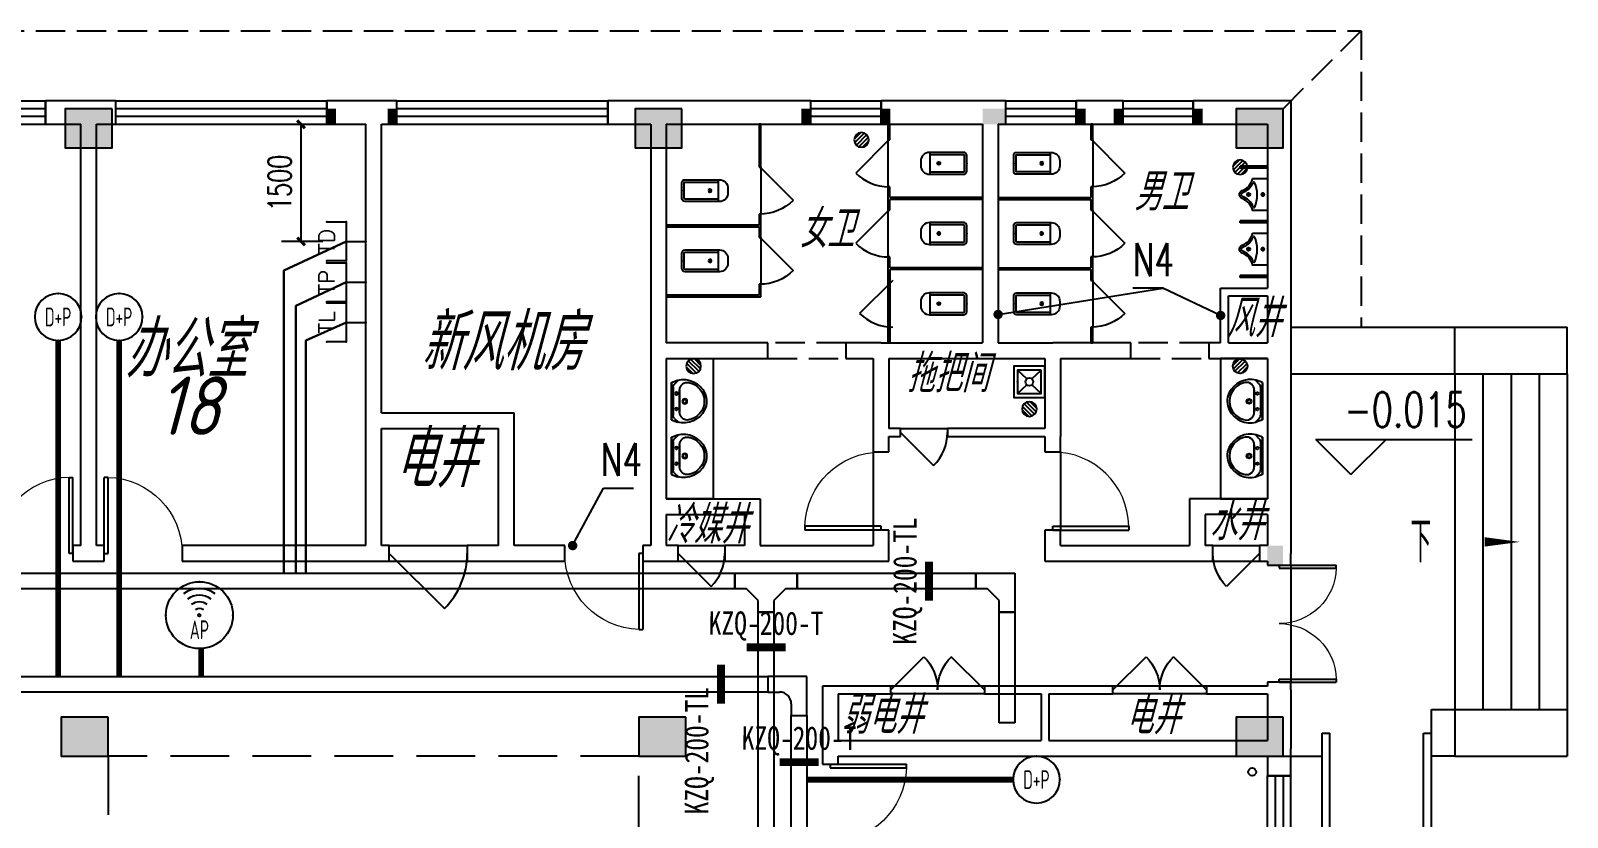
# Model space of a CAD drawing. Extents: x 1398449 to 2142961, y 256969 to 1032940.
# Drawn here: x 1642050 to 1661731, y 852172 to 862254 of the extents above; entities that cross this region are included whole.
import ezdxf
from ezdxf.enums import TextEntityAlignment as Align

# ---------------------------------------------------------------- set-up
doc = ezdxf.new("R2010")
doc.units = 0
doc.header["$LTSCALE"] = 1500
doc.header["$PDSIZE"] = 50
doc.linetypes.add('__DASH', pattern=[0.35, 0.25, -0.1])
doc.linetypes.add('DASH', pattern=[0.35, 0.25, -0.1])
for name, color, linetype in [('1-建筑底图', 8, 'Continuous'), ('CABLETRAY_PDS', 6, 'Continuous'), ('EQUIP-通讯', 3, 'Continuous'), ('TEL_DIM', 3, 'Continuous'), ('WIRE-综合布线', 5, 'Continuous'), ('光纤点位', 3, 'Continuous'), ('内网桥架', 1, 'Continuous'), ('抗震支吊架', 2, 'Continuous'), ('水', 5, 'Continuous'), ('红机电话', 3, 'Continuous'), ('结构柱子', 253, 'Continuous'), ('蓝机电话', 3, 'Continuous')]:
    doc.layers.add(name, color=color, linetype=linetype)
doc.layers.add('内网线路', color=1, linetype='Continuous', lineweight=30)
doc.styles.add('_TCH_DIM', font='SIMPLEX', dxfattribs={"bigfont": 'GBCBIG'})
doc.styles.add('_TCH_DIM_T3', font='SIMPLEX', dxfattribs={"width": 0.705882, "bigfont": 'GBCBIG'})
doc.styles.add('_TEL_ATTDEF', font='GBENOR', dxfattribs={"width": 0.8, "height": 3, "bigfont": 'GBCBIG'})
doc.styles.add('_TEL_DIM', font='SIMPLEX', dxfattribs={"width": 0.8, "height": 3.5, "bigfont": 'HZTXT'})
doc.styles.add('A_DIM', font='simplex.shx', dxfattribs={"width": 0.7, "bigfont": 'gbcbig.shx'})
doc.styles.add('kzcad', font='', dxfattribs={"width": 0.8})
doc.styles.get("Standard").update_dxf_attribs({"font": 'gbeitc.shx', "bigfont": 'gbcbig.shx'})
doc.styles.get('kzcad').set_extended_font_data('SimSun')
doc.linetypes.add('JIEDI', pattern='A,1.25,-0.25,0.25,-0.25,0.625,["/",Standard,S=0.6,R=0,X=0,Y=-0.3],0.625,-0.25,0.25,-0.25', length=4)
doc.dimstyles.new('_TCH_ARCH&&100', dxfattribs={"dimtxt": 297.5, "dimasz": 100, "dimexe": 250, "dimexo": 300, "dimgap": 126.25, "dimtad": 1, "dimdec": 0, "dimzin": 0, "dimdsep": 46, "dimtxsty": '_TCH_DIM_T3', "dimblk": 'ARCHTICK', "dimcen": 0.09, "dimclrt": 7, "dimazin": 2, "dimtfac": 1, "dimtdec": 0, "dimtix": 1, "dimtmove": 2, "dimatfit": 3, "dimfxl": 1, "dimtolj": 1, "dimtzin": 0, "dimarcsym": 0})

# ---------------------------------------------------------------- blocks, each defined once
blk = doc.blocks.new('A$C7C7335C3')
at = {"layer": '结构柱子'}
h = blk.add_hatch(color=6, dxfattribs=at)
h.dxf.hatch_style = 1
h.paths.add_polyline_path([(123400, 36500), (123400, 36000), (124000, 36000), (124000, 36500)])
h = blk.add_hatch(color=6, dxfattribs=at)
h.dxf.hatch_style = 1
h.paths.add_polyline_path([(130700, 36500), (130700, 36000), (131300, 36000), (131300, 36500)])
h = blk.add_hatch(color=6, dxfattribs=at)
h.dxf.hatch_style = 1
h.paths.add_polyline_path([(139000, 36000), (139000, 36500), (138400, 36500), (138400, 36000)])
h = blk.add_hatch(color=6, dxfattribs=at)
h.dxf.hatch_style = 1
h.paths.add_polyline_path([(123350, 28700), (123350, 28200), (123950, 28200), (123950, 28700)])
h = blk.add_hatch(color=6, dxfattribs=at)
h.dxf.hatch_style = 1
h.paths.add_polyline_path([(130750, 28700), (130750, 28200), (131350, 28200), (131350, 28700)])
h = blk.add_hatch(color=6, dxfattribs=at)
h.dxf.hatch_style = 1
h.paths.add_polyline_path([(139000, 28200), (139000, 28700), (138400, 28700), (138400, 28200)])
at = {"layer": '结构柱子', "color": 6}
for points in [[(124000, 36500), (123400, 36500), (123400, 36000), (124000, 36000)], [(131300, 36500), (130700, 36500), (130700, 36000), (131300, 36000)], [(139000, 36500), (138400, 36500), (138400, 36000), (139000, 36000)], [(123950, 28700), (123350, 28700), (123350, 28200), (123950, 28200)], [(131350, 28700), (130750, 28700), (130750, 28200), (131350, 28200)], [(139000, 28700), (138400, 28700), (138400, 28200), (139000, 28200)]]:
    blk.add_lwpolyline(points, close=True, dxfattribs=at)
blk = doc.blocks.new('shui2')
at = {"layer": '水'}
blk.add_circle((588645, 452508), 50, dxfattribs=at)
blk = doc.blocks.new('_E6')
for p, q in [((240, 0), (-240, 0)), ((-237, 0), (239, 0)), ((240, 0), (270, -79)), ((-213, -36), (-271, -91)), ((-240, 0), (-270, -79)), ((-179, -23), (181, -23)), ((141, -105), (-141, -105)), ((-141, -105), (141, -105)), ((217, -37), (274, -95))]:
    blk.add_line(p, q)
for centre, radius in [((-99, -65), 16.3), ((2, -172), 31.6), ((2, -172), 23), ((101, -65), 16.3)]:
    blk.add_circle(centre, radius)
for centre, radius, start, end in [((28, -152), 307, 166.1751, 244.7296), ((-141, -205), 100, 90, 190.5602), ((-179, -73), 50, 90, 133.181), ((-28, -152), 307, 297.0639, 13.8249), ((141, -205), 100, 349.4398, 90), ((181, -73), 50, 44.5607, 90), ((0, -179), 243, 190.5602, 349.4398), ((0, -201), 250, 245.8071, 296.4628), ((28, -152), 307, 266.589, 266.5936)]:
    blk.add_arc(centre, radius, start, end)
at = {"width": 0.8, "flags": 9}
for tag in ['XSIZE', 'YSIZE']:
    blk.add_attdef(tag, (0, 0), '', height=0.5, dxfattribs=at)
blk = doc.blocks.new('$lvtry$00000191')
for p, q in [((-150, -150), (-39, -269)), ((39, -269), (150, -150)), ((-150, -450), (-39, -331)), ((39, -331), (150, -450))]:
    blk.add_line(p, q)
for points in [[(200, -500), (200, -100), (-200, -100), (-200, -500)], [(150, -450), (150, -150), (-150, -150), (-150, -450)]]:
    blk.add_lwpolyline(points, close=True)
blk.add_circle((0, -300), 50)
blk.add_point((0, -150))
blk = doc.blocks.new('$DorLib2D$00000114')
at = {"color": 0}
blk.add_line((0.5, 0), (-0.207, 0.707), dxfattribs=at)
blk.add_arc((0.5, 0), 1, 135, 180, dxfattribs=at)
blk = doc.blocks.new('$DorLib2D$00000002')
for p, q in [((-0.5, 0), (-0.5, 0.4875)), ((-0.475, 0.4875), (-0.5, 0.4875)), ((-0.475, 0), (-0.475, 0.4875)), ((0.475, 0), (0.475, 0.4875)), ((0.475, 0.4875), (0.5, 0.4875)), ((0.5, 0), (0.5, 0.4875)), ((-0.5, 0), (-0.475, 0)), ((0.5, 0), (0.475, 0))]:
    blk.add_line(p, q)
at = {"lineweight": 13}
for centre, start, end in [((-0.4875, 0), 0, 88.53072), ((0.4875, 0), 91.46928, 180)]:
    blk.add_arc(centre, 0.4875, start, end, dxfattribs=at)
blk = doc.blocks.new('$TCHSYS$WIN2D')
for p, q in [((-0.5, 0.5), (0.5, 0.5)), ((-0.5, 0.5), (-0.5, -0.5)), ((0.5, 0.5), (0.5, -0.5)), ((0.5, 0.1667), (-0.5, 0.1667)), ((0.5, -0.1667), (-0.5, -0.1667)), ((-0.5, -0.5), (0.5, -0.5))]:
    blk.add_line(p, q)
blk = doc.blocks.new('$TwtSys$00000141')
for p, q in [((-94, 8), (-10, 92)), ((-94, 8), (-10, 92)), ((-87, -35), (35, 87)), ((-87, -35), (35, 87)), ((-66, -66), (66, 66)), ((-66, -66), (66, 66)), ((-32, -87), (88, 33)), ((-32, -87), (88, 33)), ((11, -92), (92, -11)), ((11, -92), (92, -11))]:
    blk.add_line(p, q)
blk.add_circle((0, 0), 94)
blk.add_circle((0, 0), 94)
blk = doc.blocks.new('$lvtry$00000200')
at = {"color": 0}
for p, q in [((-110, -40, 0), (-110, -470, 0)), ((100, -30, 0), (-100, -30, 0)), ((110, -470, 0), (110, -40, 0))]:
    blk.add_line(p, q, dxfattribs=at)
at = {"color": 0, "elevation": 0}
blk.add_lwpolyline([(100, 0), (-100, 0, 0.414214), (-140, -40), (-140, -480, 0.414214), (-30, -590), (30, -590, 0.414214), (140, -480), (140, -40, 0.414214)], format="xyb", close=True, dxfattribs=at)
blk.add_lwpolyline([(140, -470), (-140, -470)], dxfattribs=at)
at = {"color": 0}
blk.add_circle((0, -359, 0), 20, dxfattribs=at)
for centre, start, end in [((-100, -40, 0), 90, 180), ((100, -40, 0), 0, 90)]:
    blk.add_arc(centre, 10, start, end, dxfattribs=at)
for p in [(0, 0), (0, -359, 0)]:
    blk.add_point(p, dxfattribs=at)
blk = doc.blocks.new('$lvtry$00000222')
at = {"color": 0, "elevation": 0}
blk.add_lwpolyline([(-205, -191), (-205, 0), (205, 0), (205, -191, 0.268068), (51, -323, -0.317765), (0, -360, -0.317765), (-51, -323, 0.268068)], format="xyb", close=True, dxfattribs=at)
at = {"color": 0}
for centre in [(0, -60, 0), (0, -242, 0)]:
    blk.add_circle(centre, 20, dxfattribs=at)
for centre, radius, start, end in [((-152, -175, 0), 10, 114.1084, 248.1394), ((5, -526, 0), 395, 66.6675, 114.1084), ((-243, -401, 0), 233, 19.2639, 68.1394), ((243, -401, 0), 233, 110.4941, 160.7361), ((158, -173, 0), 10, 290.4941, 66.6675), ((0, -316, 0), 24, 199.2639, 269.4998), ((0, -316, 0), 24, 270.5002, 340.7361)]:
    blk.add_arc(centre, radius, start, end, dxfattribs=at)
for p in [(0, -60, 0), (0, -242, 0)]:
    blk.add_point(p, dxfattribs=at)
blk = doc.blocks.new('$DorLib2D$00000001')
for p, q in [((0.45, 0.975), (0.5, 0.975)), ((0.45, 0), (0.45, 0.975)), ((0.5, 0), (0.5, 0.975)), ((0.5, 0), (0.45, 0))]:
    blk.add_line(p, q)
at = {"lineweight": 13}
blk.add_arc((0.475, 0), 0.975, 91.4693, 180, dxfattribs=at)
blk = doc.blocks.new('$DorLib2D$00000116')
at = {"color": 0}
for p, q in [((-0.5, 0), (-0.146, 0.354)), ((0.5, 0), (0.146, 0.354))]:
    blk.add_line(p, q, dxfattribs=at)
for centre, start, end in [((-0.5, 0), 0, 45), ((0.5, 0), 135, 180)]:
    blk.add_arc(centre, 0.5, start, end, dxfattribs=at)
blk = doc.blocks.new('1-一层建筑底图')
at = {"layer": '1-建筑底图'}
for p, q in [((123700, 36700), (123150, 36700)), ((123150, 36700), (123150, 36400)), ((124050, 36700), (123700, 36700)), ((124050, 36400), (124050, 36700)), ((127350, 36700), (126750, 36700)), ((126750, 36700), (126750, 36400)), ((127650, 36700), (127350, 36700)), ((127650, 36400), (127650, 36700)), ((131000, 36700), (130350, 36700)), ((130350, 36700), (130350, 36400)), ((132950, 36700), (131000, 36700)), ((132950, 36400), (132950, 36700)), ((135250, 36700), (133850, 36700)), ((133850, 36700), (133850, 36400)), ((135450, 36700), (135250, 36700)), ((135450, 36400), (135450, 36700)), ((136950, 36700), (136350, 36700)), ((136350, 36700), (136350, 36400)), ((136950, 36400), (136950, 36700)), ((139100, 36700), (137850, 36700)), ((137850, 36700), (137850, 36400)), ((139100, 36700), (139100, 34300)), ((123150, 36400), (123600, 36400)), ((123600, 31000), (123600, 36400)), ((123800, 31000), (123800, 36400)), ((123800, 36400), (124050, 36400)), ((126750, 36400), (127250, 36400)), ((127250, 32600), (127250, 36400)), ((127450, 32700), (127450, 36400)), ((127450, 36400), (127650, 36400)), ((130350, 36400), (130900, 36400)), ((130900, 36400), (130900, 33500)), ((131100, 36400), (132950, 36400)), ((131100, 36400), (131100, 33600)), ((132287.5, 36400), (132287.5, 35850)), ((132312.5, 36400), (132287.5, 36400)), ((132312.5, 35850), (132312.5, 36400)), ((133850, 36400), (135150, 36400)), ((133937.5, 36400), (133937.5, 36200)), ((133962.5, 36400), (133937.5, 36400)), ((133962.5, 36200), (133962.5, 36400)), ((135150, 36400), (135150, 33600)), ((135350, 36400), (135350, 33600)), ((135350, 36400), (135450, 36400)), ((136350, 36400), (136950, 36400)), ((136537.5, 36400), (136537.5, 36200)), ((136562.5, 36400), (136537.5, 36400)), ((136562.5, 36200), (136562.5, 36400)), ((137850, 36400), (138800, 36400)), ((138800, 36400), (138800, 34300)), ((133937.5, 36200), (133937.5, 35600)), ((133937.5, 36200), (133962.5, 36200)), ((136537.5, 36200), (136562.5, 36200)), ((136562.5, 36200), (136562.5, 35600)), ((132287.5, 35850), (132312.5, 35850)), ((132312.5, 35850), (132312.5, 35250)), ((138800, 35862.5), (138450, 35862.5)), ((138450, 35837.5), (138450, 35862.5)), ((138800, 35837.5), (138450, 35837.5)), ((138800, 35837.5), (138800, 35862.5)), ((133962.5, 35600), (133937.5, 35600)), ((133937.5, 35600), (133937.5, 35450)), ((133937.5, 35450), (133937.5, 35300)), ((133962.5, 35462.5), (133962.5, 35600)), ((135150, 35462.5), (133962.5, 35462.5)), ((133962.5, 35300), (133962.5, 35437.5)), ((135150, 35437.5), (133962.5, 35437.5)), ((135150, 35437.5), (135150, 35462.5)), ((135350, 35462.5), (136537.5, 35462.5)), ((135350, 35462.5), (135350, 35437.5)), ((135350, 35437.5), (136537.5, 35437.5)), ((136562.5, 35600), (136537.5, 35600)), ((136537.5, 35600), (136537.5, 35462.5)), ((136537.5, 35437.5), (136537.5, 35300)), ((136562.5, 35450), (136562.5, 35600)), ((136562.5, 35300), (136562.5, 35450)), ((132312.5, 35250), (132287.5, 35250)), ((132287.5, 35250), (132287.5, 35112.5)), ((132312.5, 35100), (132312.5, 35250)), ((133937.5, 35300), (133937.5, 34700)), ((133937.5, 35300), (133962.5, 35300)), ((136537.5, 35300), (136562.5, 35300)), ((136562.5, 35300), (136562.5, 34700)), ((131100, 35112.5), (132287.5, 35112.5)), ((131100, 35112.5), (131100, 35087.5)), ((131100, 35087.5), (132287.5, 35087.5)), ((132287.5, 35087.5), (132287.5, 34950)), ((132312.5, 34950), (132312.5, 35100)), ((138800, 35162.5), (138450, 35162.5)), ((138450, 35137.5), (138450, 35162.5)), ((138800, 35137.5), (138450, 35137.5)), ((138800, 35137.5), (138800, 35162.5)), ((132287.5, 34950), (132312.5, 34950)), ((132312.5, 34950), (132312.5, 34350)), ((133962.5, 34700), (133937.5, 34700)), ((133937.5, 34700), (133937.5, 34550)), ((133962.5, 34562.5), (133962.5, 34700)), ((136562.5, 34700), (136537.5, 34700)), ((136537.5, 34700), (136537.5, 34562.5)), ((136562.5, 34550), (136562.5, 34700)), ((133937.5, 34550), (133937.5, 33600)), ((135150, 34562.5), (133962.5, 34562.5)), ((133962.5, 34537.5), (133962.5, 33600)), ((135150, 34537.5), (133962.5, 34537.5)), ((135150, 34537.5), (135150, 34562.5)), ((135350, 34562.5), (136537.5, 34562.5)), ((135350, 34562.5), (135350, 34537.5)), ((135350, 34537.5), (136537.5, 34537.5)), ((136537.5, 34537.5), (136537.5, 34400)), ((136562.5, 34400), (136562.5, 34550)), ((138800, 34462.5), (138450, 34462.5)), ((138450, 34437.5), (138450, 34462.5)), ((138800, 34437.5), (138800, 34462.5)), ((132312.5, 34350), (132287.5, 34350)), ((132287.5, 34350), (132287.5, 34212.5)), ((132312.5, 34187.5), (132312.5, 34350)), ((135350, 33963.3), (137459.3, 34298)), ((136537.5, 34400), (136562.5, 34400)), ((136562.5, 34400), (136562.5, 33800)), ((137459.3, 34298), (137074.9, 34298)), ((138200, 33950), (137459.3, 34298)), ((138200, 33600), (138200, 34300)), ((138200, 34300), (138800, 34300)), ((138800, 34437.5), (138450, 34437.5)), ((139100, 34300), (139100, 33500)), ((131100, 34212.5), (132287.5, 34212.5)), ((131100, 34212.5), (131100, 34187.5)), ((131100, 34187.5), (132312.5, 34187.5)), ((138300, 33600), (138300, 34200)), ((138300, 34200), (138800, 34200)), ((138800, 34200), (138800, 33600)), ((136562.5, 33800), (136537.5, 33800)), ((136537.5, 33800), (136537.5, 33600)), ((136562.5, 33600), (136562.5, 33800)), ((139100, 33800), (142640, 33800)), ((141200, 33200), (141200, 33800)), ((142640, 33200), (142640, 33800)), ((130900, 33500), (130900, 31500)), ((132400, 33600), (131100, 33600)), ((132400, 33400), (132400, 33600)), ((133850, 33600), (133400, 33600)), ((133400, 33600), (133400, 33400)), ((133850, 33600), (135150, 33600)), ((133962.5, 33600), (133937.5, 33600)), ((135350, 33600), (136050, 33600)), ((137050, 33600), (136050, 33600)), ((136537.5, 33600), (136562.5, 33600)), ((137050, 33400), (137050, 33600)), ((138200, 33600), (138050, 33600)), ((138050, 33600), (138050, 33400)), ((138300, 33600), (138800, 33600)), ((139100, 33500), (139100, 31500)), ((131100, 33400), (131100, 31600)), ((131100, 33400), (132400, 33400)), ((133400, 33400), (133750, 33400)), ((133750, 33400), (133750, 32400)), ((133950, 33400), (133950, 32500)), ((133950, 33400), (135250, 33400)), ((135250, 33400), (135950, 33400)), ((135950, 33400), (135950, 32500)), ((136150, 33400), (136150, 32400)), ((136150, 33400), (137050, 33400)), ((138050, 33400), (138200, 33400)), ((138200, 33400), (138800, 33400)), ((138800, 33400), (138800, 31600)), ((139100, 33200), (142640, 33200)), ((127450, 32700), (129150, 32700)), ((129150, 31000), (129150, 32700)), ((127250, 31000), (127250, 32600)), ((127450, 32500), (128950, 32500)), ((127450, 31000), (127450, 32500)), ((128950, 31000), (128950, 32500)), ((134100, 32500), (133950, 32500)), ((134100, 32500), (134700, 32500)), ((134100, 32400), (134100, 32500)), ((135950, 32500), (134700, 32500)), ((134700, 32500), (134700, 32400)), ((133750, 32400), (133750, 32200)), ((133950, 32200), (133950, 32400)), ((133950, 32400), (134100, 32400)), ((134700, 32400), (135950, 32400)), ((135950, 32400), (135950, 32200)), ((136150, 32200), (136150, 32400)), ((139869.9, 31911.3), (139419.9, 32361.3)), ((139419.9, 32361.3), (141420.3, 32361.3)), ((139869.9, 31911.3), (140319.9, 32361.3)), ((133750, 32200), (133950, 32200)), ((133750, 32200), (133750, 31200)), ((135950, 32200), (136150, 32200)), ((136150, 32200), (136150, 31200)), ((129900, 31000), (130296.2, 31736.8)), ((130296.2, 31736.8), (130680.7, 31736.8)), ((130900, 31500), (130900, 31000)), ((131100, 31600), (132300, 31600)), ((132300, 31600), (132300, 31000)), ((138800, 31600), (137800, 31600)), ((137800, 31600), (137800, 31000)), ((139100, 31500), (139100, 30900)), ((131100, 31400), (131100, 31000)), ((131100, 31400), (132100, 31400)), ((132100, 31400), (132100, 31000)), ((138800, 31400), (138000, 31400)), ((138000, 31400), (138000, 31000)), ((138800, 31400), (138800, 31000)), ((133950, 31200), (133750, 31200)), ((133750, 31200), (133750, 31000)), ((133950, 30800), (133950, 31200)), ((136150, 31200), (135950, 31200)), ((135950, 31200), (135950, 30800)), ((136150, 31000), (136150, 31200)), ((123600, 31000), (123500, 31000)), ((123500, 31000), (123500, 30800)), ((123900, 31000), (123800, 31000)), ((123900, 30800), (123900, 31000)), ((127250, 31000), (124900, 31000)), ((124900, 31000), (124900, 30800)), ((127550, 31000), (127450, 31000)), ((127550, 31000), (128550, 31000)), ((127550, 30800), (127550, 31000)), ((128950, 31000), (128550, 31000)), ((128550, 31000), (128550, 30800)), ((129800, 31000), (129150, 31000)), ((129800, 30800), (129800, 31000)), ((130900, 31000), (130800, 31000)), ((130800, 31000), (130800, 30800)), ((131250, 31000), (131100, 31000)), ((131250, 30800), (131250, 31000)), ((131250, 31000), (131850, 31000)), ((132100, 31000), (131850, 31000)), ((131850, 31000), (131850, 30800)), ((132300, 31000), (133750, 31000)), ((136150, 31000), (137800, 31000)), ((138100, 31000), (138000, 31000)), ((138100, 30800), (138100, 31000)), ((138100, 31000), (138700, 31000)), ((138800, 31000), (138700, 31000)), ((138700, 31000), (138700, 30800)), ((139100, 30750), (139100, 30900)), ((123500, 30800), (123700, 30800)), ((123700, 30800), (123900, 30800)), ((124900, 30800), (127350, 30800)), ((127350, 30800), (127550, 30800)), ((127550, 30800), (128550, 30800)), ((128550, 30800), (129050, 30800)), ((129050, 30800), (129800, 30800)), ((130800, 30800), (131000, 30800)), ((131000, 30800), (131250, 30800)), ((131250, 30800), (131850, 30800)), ((131850, 30800), (132200, 30800)), ((132200, 30800), (133950, 30800)), ((135950, 30800), (137900, 30800)), ((137900, 30800), (138100, 30800)), ((138100, 30800), (138700, 30800)), ((138700, 30800), (138800, 30800)), ((138800, 30800), (138800, 30750)), ((138800, 30750), (139100, 30750)), ((139100, 30750), (139100, 29250)), ((133975, 29200), (133100, 29200)), ((133100, 29200), (133100, 28400)), ((133975, 29100), (133975, 29200)), ((135175, 29200), (133975, 29200)), ((135950, 29200), (135175, 29200)), ((135175, 29200), (135175, 29100)), ((136820.2, 29200), (135950, 29200)), ((136820.2, 29100), (136820.2, 29200)), ((138020.2, 29200), (136820.2, 29200)), ((138800, 29200), (138020.2, 29200)), ((138020.2, 29200), (138020.2, 29100)), ((139100, 29250), (138800, 29250)), ((138800, 29250), (138800, 29200)), ((139100, 29150), (139100, 29250)), ((139100, 29150), (139100, 28400)), ((133300, 29100), (133975, 29100)), ((133300, 29100), (133300, 28500)), ((135175, 29100), (133975, 29100)), ((135175, 29100), (135900, 29100)), ((135900, 29100), (135900, 28500)), ((136000, 29100), (136820.2, 29100)), ((136000, 29100), (136000, 28500)), ((138020.2, 29100), (136820.2, 29100)), ((138020.2, 29100), (138800, 29100)), ((138800, 29100), (138800, 28500)), ((140900, 28899.8), (141200, 28899.8)), ((140900, 28299.8), (140900, 28899.8)), ((141200, 28899.8), (141200, 28299.8)), ((141200, 28899.8), (142640, 28899.8)), ((142640, 28899.8), (142640, 28299.8)), ((139500, 28594.8), (139600, 28594.8)), ((139500, 21149.8), (139500, 28594.8)), ((139600, 21249.8), (139600, 28594.8)), ((140800, 28594.8), (140900, 28594.8)), ((140800, 22749.8), (140800, 28594.8)), ((140900, 22749.8), (140900, 28594.8)), ((133100, 28400), (133100, 28200)), ((133300, 28500), (135900, 28500)), ((136000, 28500), (138800, 28500)), ((139100, 28050), (139100, 28400)), ((133100, 28200), (133300, 28200)), ((133300, 28300), (135950, 28300)), ((133300, 28200), (133300, 28300)), ((135950, 28300), (138800, 28300)), ((138800, 28300), (138800, 28050)), ((139500, 28294.8), (139000, 28294.8)), ((141200, 28299.8), (140900, 28299.8)), ((141200, 28299.8), (142640, 28299.8)), ((138800, 28050), (139100, 28050))]:
    blk.add_line(p, q, dxfattribs=at)
at = {"layer": '1-建筑底图', "linetype": 'DASH'}
for p, q in [((133400, 33600), (132400, 33600)), ((138050, 33600), (137050, 33600)), ((132400, 33400), (133400, 33400)), ((137050, 33400), (138050, 33400))]:
    blk.add_line(p, q, dxfattribs=at)
at = {"layer": '1-建筑底图', "linetype": '__DASH'}
for points in [[(79450, 37600), (140000, 37600), (140000, 33800)], [(140000, 37600), (139000, 36600)]]:
    blk.add_lwpolyline(points, dxfattribs=at)
at = {"layer": '1-建筑底图', "const_width": 60}
for points in [[(135320.4, 33958.6, 1), (135379.7, 33968, 1)], [(138227.2, 33937.2, 1), (138172.9, 33962.8, 1)], [(129885.8, 30973.6, 1), (129914.2, 31026.4, 1)]]:
    blk.add_lwpolyline(points, format="xyb", close=True, dxfattribs=at)
at = {"layer": '1-建筑底图'}
for points in [[(131100, 33400), (131700, 33400), (131700, 31600), (131100, 31600)], [(138800, 33400), (138200, 33400), (138200, 31600), (138800, 31600)], [(141200, 33200), (141200, 28899.8)], [(141560, 33200), (141560, 28899.8)], [(141920, 33200), (141920, 28899.8)], [(142280, 33200), (142280, 28899.8)], [(142640, 33200), (142640, 28899.8)]]:
    blk.add_lwpolyline(points, dxfattribs=at)
blk.add_lwpolyline([(141088.5, 31047.4, 0, 0, 0), (142032.7, 31047.4, 0, 120, 0), (141582.7, 31047.4, 0, 0, 0)], format="xyseb", dxfattribs=at)
at = {"layer": '1-建筑底图', "linetype": 'DASH', "ltscale": 2}
blk.add_lwpolyline([(128700, 8400), (130750, 8400), (130750, 28300), (123950, 28300), (123950, 8400), (128700, 8400)], dxfattribs=at)
at = {"layer": '1-建筑底图'}
for points in [[(126750.1, 36600), (126750.1, 36400), (126870.1, 36600), (126870.1, 36400)], [(127530.1, 36600), (127530.1, 36400), (127650.1, 36600), (127650.1, 36400)], [(132830.1, 36600), (132830.1, 36400), (132950.1, 36600), (132950.1, 36400)], [(133850.1, 36600), (133850.1, 36400), (133970.1, 36600), (133970.1, 36400)], [(135150.1, 36600), (135150.1, 36400), (135450.1, 36600), (135450.1, 36400)], [(136350.1, 36600), (136350.1, 36400), (136470.1, 36600), (136470.1, 36400)], [(136830.1, 36600), (136830.1, 36400), (136950.1, 36600), (136950.1, 36400)], [(137850.1, 36600), (137850.1, 36400), (137970.1, 36600), (137970.1, 36400)], [(138800.1, 30750), (139000.1, 30750), (138800.1, 31000), (139000.1, 31000)]]:
    blk.add_solid(points, dxfattribs=at)
for name, p in [('A$C7C7335C3', (0, 100)), ('$TwtSys$00000141', (138450, 33300)), ('shui2', (-450041.7, -424408.2))]:
    blk.add_blockref(name, p, dxfattribs=at)
for name, p, xscale, yscale, zscale, rotation in [('$TCHSYS$WIN2D', (121800, 36550), -2700, 300, -2700, 180.0000000120877), ('$TCHSYS$WIN2D', (125400, 36550), -2700, 300, -2700, 179.9999999865849), ('$TCHSYS$WIN2D', (129000, 36550), -2700, 300, -2700, 179.9999999865849), ('$TCHSYS$WIN2D', (133400, 36550), -900, 300, -900, 179.999999979977), ('$TCHSYS$WIN2D', (135900, 36550), -900, 300, -900, 179.9999999799786), ('$TCHSYS$WIN2D', (137400, 36550), -900, 300, -900, 179.9999999799786), ('$DorLib2D$00000114', (133950, 35900), -600, -600, 25, 270.0000036838297), ('$DorLib2D$00000114', (136550, 35900), -600, 600, 25, 269.9999963161773), ('$DorLib2D$00000114', (132300, 35550), -600, 600, 25, 269.9999963161719), ('$DorLib2D$00000114', (133950, 35000), -600, -600, 25, 270.0000036838258), ('$DorLib2D$00000114', (136550, 35000), -600, 600, 25, 269.9999963161742), ('$DorLib2D$00000114', (132300, 34650), -600, 600, 25, 269.9999963161742), ('$DorLib2D$00000114', (134000, 34100), -600, -600, 25, 270.0000040715945), ('$DorLib2D$00000114', (136550, 34100), -600, 600, 25, 269.9999959283984), ('$DorLib2D$00000001', (133850, 31700), 1000, -1000, 1000, 270.0000000014941), ('$DorLib2D$00000001', (136050, 31700), 1000, 1000, 1000, 269.9999999982925), ('$DorLib2D$00000001', (123000, 30900), 1000, 1000, 1000, 1.041111002422682e-07), ('$DorLib2D$00000001', (124400, 30900), -1000, 1000, -1000, 1.041121588940541e-07), ('$DorLib2D$00000114', (128050, 30900), -1000, -1000, 199.9999962980801, 1.041086417075121e-07), ('$DorLib2D$00000001', (130300, 30900), 1000, -1000, 199.9999962980801, 1.041118135753707e-07), ('$DorLib2D$00000114', (131550, 30900), -600, -600, 199.9999983671296, 1.344329447761083e-07), ('$DorLib2D$00000002', (138950, 30000), -1500, 1500, -1500, 270.0000000001867), ('$DorLib2D$00000116', (134575, 29150), 1200, -1200, 100, 179.9999999998157), ('$DorLib2D$00000116', (137420.2, 29150), 1200, -1200, 100, 179.9999999998123), ('$DorLib2D$00000001', (133200, 27700), -1000, 1000, -1000, 269.9999999874889), ('$TCHSYS$WIN2D', (138950, 27450), -1200, 300, -1200, 269.9999999998153)]:
    blk.add_blockref(name, p, dxfattribs=dict(at, xscale=xscale, yscale=yscale, zscale=zscale, rotation=rotation))
for name, p, yscale, rotation in [('$TwtSys$00000141', (133600, 36200), -1, 270), ('$lvtry$00000200', (135550, 35900, -400), -0.9999999999999895, 269.9999963162712), ('$TwtSys$00000141', (138450, 35850), -1, 270), ('$lvtry$00000200', (131300, 35550, -400), -0.9999999999999892, 269.9999963162712), ('$lvtry$00000200', (135550, 35000, -400), -0.9999999999999897, 269.9999963162712), ('$lvtry$00000200', (131300, 34650, -400), -0.9999999999999895, 269.9999963162712), ('$lvtry$00000200', (135550, 34100, -400), -0.9999999999999896, 269.9999963162712), ('$TwtSys$00000141', (131450, 33300), -1, 180), ('$TwtSys$00000141', (135750, 32750), -1, 180)]:
    blk.add_blockref(name, p, dxfattribs=dict(at, yscale=yscale, rotation=rotation))
for name, p, rotation in [('$lvtry$00000200', (134950, 35900, -400), 270.0000036837288), ('$lvtry$00000222', (138800, 35500, 0), 269.999999999212), ('$lvtry$00000200', (134950, 35000, -400), 270.0000036837288), ('$lvtry$00000222', (138800, 34800, 0), 269.999999999212), ('$lvtry$00000200', (134950, 34100, -400), 270.0000036837288), ('_E6', (138735.6, 32850.9), 270), ('_E6', (138735.6, 32150.9), 270)]:
    blk.add_blockref(name, p, dxfattribs=dict(at, rotation=rotation))
at = {"layer": '1-建筑底图', "xscale": -1, "yscale": -1, "rotation": 270}
blk.add_blockref('$lvtry$00000191', (135450, 33100), dxfattribs=at)
at = {"layer": '1-建筑底图', "xscale": -1, "rotation": 90}
for p in [(131164.5, 32850.9), (131164.5, 32150.9)]:
    blk.add_blockref('_E6', p, dxfattribs=at)
at = {"layer": '1-建筑底图', "yscale": -600}
for p, xscale, zscale in [((134400, 32450), -600, 100), ((138400, 30900), 600, 199.9999999979918)]:
    blk.add_blockref('$DorLib2D$00000114', p, dxfattribs=dict(at, xscale=xscale, zscale=zscale))
at = {"layer": '1-建筑底图'}
for s, height, p in [('男卫', 482.27, (137090.4, 35294.8)), ('女卫', 482.27, (132805.3, 34817.8)), ('风井', 482.27, (138278, 33673.8)), ('办公室', 723.4, (124166, 33156)), ('新风机房', 723.4, (127952.5, 33246)), ('拖把间', 482.27, (134182.3, 32965.3)), ('18', 750, (124580.9, 32418.1)), ('电井', 723.4, (127613.8, 31750)), ('冷媒井', 482.27, (131100, 31028.8)), ('水井', 482.27, (138055.1, 31069.8)), ('弱电井', 482.27, (133336.8, 28589.8)), ('电井', 482.27, (136979.7, 28584.8))]:
    blk.add_text(s, height=height, dxfattribs=at).set_placement(p)
for s, height, style, width, p in [('N4', 420, 'A_DIM', 0.7, (137074.9, 34455.5)), ('-0.015', 446.25, '_TCH_DIM', 0.705882, (139785.3, 32518.8)), ('N4', 420, 'A_DIM', 0.7, (130262.3, 31894.3)), ('下', 525, 'A_DIM', 0.7, (140633, 30784.9))]:
    blk.add_text(s, height=height, dxfattribs=dict(at, style=style, width=width)).set_placement(p)
blk = doc.blocks.new('$equip_U$00000080(win7-PC-hzk)')
blk.add_circle((0, 0.5), 0.5)
for p in [(0, 0.999), (-0.5, 0.5), (0.5, 0.5)]:
    blk.add_point(p)
at = {"color": 7, "style": '_TEL_DIM', "width": 0.7}
blk.add_attdef('$TEXT$', text='', height=0.4, dxfattribs=at).set_placement((0, 0.5), align=Align.MIDDLE_CENTER)
at = {"color": 7, "style": '_TEL_DIM', "flags": 1}
for tag in ['A', 'REMARK']:
    blk.add_attdef(tag, text='', height=0.00002, dxfattribs=at).set_placement((0, 0), align=Align.MIDDLE_CENTER)
blk = doc.blocks.new('$equip_U$00000091(win7-PC-hzk)')
for radius in [0.714, 0.0272]:
    blk.add_circle((0, 0), radius)
for radius in [0.571, 0.428, 0.285, 0.143]:
    blk.add_arc((0, 0), radius, 53.7049, 126.2951)
for p in [(0, 0.714), (-0.714, 0), (0.714, 0), (0, -0.714)]:
    blk.add_point(p)
at = {"color": 7, "style": '_TEL_DIM', "flags": 1}
for tag in ['A', 'REMARK']:
    blk.add_attdef(tag, text='', height=0.00002, dxfattribs=at).set_placement((0, 0), align=Align.MIDDLE_CENTER)
at = {"color": 7, "style": '_TEL_DIM', "width": 0.7}
blk.add_attdef('$TEXT$', text='', height=0.4, dxfattribs=at).set_placement((0, -0.31), align=Align.MIDDLE_CENTER)
blk = doc.blocks.new('$equip$00001867')
for p, q in [((-0.5, 0.499), (-0.5, 0.999)), ((0.5, 0.999), (0.5, 0.499)), ((0.5, 0.499), (-0.5, 0.499)), ((0, 0.5), (0, 0))]:
    blk.add_line(p, q)
for p in [(-0.5, 0.999), (0.5, 0.999), (-0.5, 0.499), (0.5, 0.499), (0, 0)]:
    blk.add_point(p)
at = {"color": 7, "style": '_TEL_DIM'}
blk.add_attdef('$TEXT$', text='', height=0.4, dxfattribs=at).set_placement((0, 0.999), align=Align.MIDDLE_CENTER)
at = {"color": 7, "style": '_TEL_DIM', "flags": 1}
blk.add_attdef('A', text='', height=0.00002, dxfattribs=at).set_placement((0, 0), align=Align.MIDDLE_CENTER)
blk = doc.blocks.new('$equip$00002670')
for p, q in [((-0.5, 0.499), (-0.5, 0.999)), ((0.5, 0.999), (0.5, 0.499)), ((0.5, 0.499), (-0.5, 0.499)), ((0, 0.5), (0, 0))]:
    blk.add_line(p, q)
for p in [(-0.5, 0.999), (0.5, 0.999), (-0.5, 0.499), (0.5, 0.499), (0, 0)]:
    blk.add_point(p)
at = {"color": 7, "style": '_TEL_DIM'}
blk.add_attdef('$TEXT$', text='', height=0.4, dxfattribs=at).set_placement((0, 0.999), align=Align.MIDDLE_CENTER)
at = {"color": 7, "style": '_TEL_DIM', "flags": 1}
blk.add_attdef('A', text='', height=0.000025, dxfattribs=at).set_placement((0, 0), align=Align.MIDDLE_CENTER)
blk = doc.blocks.new('_ArchTick')
at = {"color": 0, "linetype": 'ByBlock', "const_width": 0.4}
blk.add_lwpolyline([(-0.5, -0.5), (0.5, 0.5)], dxfattribs=at)
blk = doc.blocks.new('*D1008')
at = {"layer": 'Defpoints', "color": 0, "transparency": 16777216}
for p in [(1645513, 861054), (1646091, 861054), (1646091, 859554)]:
    blk.add_point(p, dxfattribs=at)
at = {"layer": 'TEL_DIM', "color": 0, "lineweight": -2, "transparency": 16777216}
for p, q in [((1645791, 861054), (1645263, 861054)), ((1645513, 859554), (1645513, 861054)), ((1645791, 859554), (1645263, 859554))]:
    blk.add_line(p, q, dxfattribs=at)
at = {"layer": 'TEL_DIM', "color": 0, "lineweight": -2, "transparency": 16777216, "xscale": 100, "yscale": 100, "zscale": 100}
for p, rotation in [((1645513, 861054), 90), ((1645513, 859554), 270)]:
    blk.add_blockref('_ArchTick', p, dxfattribs=dict(at, rotation=rotation))
at = {"layer": 'TEL_DIM', "color": 7, "transparency": 16777216, "insert": (1645238, 860304), "char_height": 297.5, "attachment_point": 5, "rotation": 90, "style": '_TCH_DIM_T3'}
blk.add_mtext('\\A1;1500', dxfattribs=at)

msp = doc.modelspace()

# ---------------------------------------------------------------- linework, layer by layer
at = {"layer": 'CABLETRAY_PDS'}
for p, q in [((1641391, 853977.7), (1651491, 853977.7)), ((1651491, 853977.7), (1651491, 853777.7)), ((1651991, 853977.7), (1651491, 853977.7)), ((1651491, 853977.7), (1651491, 853777.7)), ((1651991, 853477.7), (1651991, 853977.7)), ((1651491, 853777.7), (1641391, 853777.7)), ((1651491, 853777.7), (1651641, 853777.7)), ((1651791, 853627.7), (1651791, 853477.7)), ((1651791, 853477.7), (1651991, 853477.7)), ((1651791, 831087.9), (1651791, 853477.7)), ((1651791, 853477.7), (1651991, 853477.7)), ((1651991, 853477.7), (1651991, 831087.9))]:
    msp.add_line(p, q, dxfattribs=at)
msp.add_arc((1651641, 853627.7), 150, 0, 90, dxfattribs=at)
at = {"layer": 'WIRE-综合布线', "linetype": 'Continuous', "const_width": 75}
for points in [[(1642400.7, 853977.7), (1642400.7, 858285.9)], [(1643182, 853977.7), (1643182, 858285.9)], [(1644233.5, 853977.7), (1644233.5, 854334.3)], [(1654632.1, 852654.7), (1651991, 852654.7)]]:
    msp.add_lwpolyline(points, dxfattribs=at)
at = {"layer": '内网桥架'}
for p, q in [((1641598, 855299.9), (1651068.2, 855299.9)), ((1651068.2, 855299.9), (1651068.2, 855099.9)), ((1651068.2, 855299.9), (1651868.2, 855299.9)), ((1651068.2, 855099.9), (1651068.2, 855299.9)), ((1651868.2, 855099.9), (1651868.2, 855299.9)), ((1651868.2, 855299.9), (1654155.7, 855299.9)), ((1651868.2, 855299.9), (1651868.2, 855099.9)), ((1654155.7, 855299.9), (1654655.7, 855299.9)), ((1654155.7, 855099.9), (1654155.7, 855299.9)), ((1654155.7, 855299.9), (1654155.7, 855099.9)), ((1654655.7, 855299.9), (1654655.7, 854799.9)), ((1651068.2, 855099.9), (1641598, 855099.9)), ((1651218.2, 855099.9), (1651068.2, 855099.9)), ((1651368.2, 854949.9), (1651218.2, 855099.9)), ((1651368.2, 854799.9), (1651368.2, 854949.9)), ((1651718.2, 855099.9), (1651568.2, 854949.9)), ((1651568.2, 854949.9), (1651568.2, 854799.9)), ((1651868.2, 855099.9), (1651718.2, 855099.9)), ((1654155.7, 855099.9), (1651868.2, 855099.9)), ((1654305.7, 855099.9), (1654155.7, 855099.9)), ((1654455.7, 854949.9), (1654305.7, 855099.9)), ((1654455.7, 854799.9), (1654455.7, 854949.9)), ((1651368.2, 854799.9), (1651568.2, 854799.9)), ((1651368.2, 832551.3), (1651368.2, 854799.9)), ((1651568.2, 854799.9), (1651368.2, 854799.9)), ((1651568.2, 854799.9), (1651568.2, 832551.3)), ((1654455.7, 853382.4), (1654455.7, 854799.9)), ((1654455.7, 854799.9), (1654655.7, 854799.9)), ((1654655.7, 854799.9), (1654455.7, 854799.9)), ((1654655.7, 854799.9), (1654655.7, 853382.4)), ((1654655.7, 853382.4), (1654455.7, 853382.4))]:
    msp.add_line(p, q, dxfattribs=at)
at = {"layer": '内网线路'}
for points in [[(1646091.5, 859554.4), (1645291.4, 859180.3), (1645291.4, 855299.9)], [(1646091.5, 859030.7), (1645444.4, 858726.8), (1645444.4, 855299.9)], [(1646091.5, 858516.1), (1645575.5, 858283.9), (1645575.5, 855299.9)]]:
    msp.add_lwpolyline(points, dxfattribs=at)
at = {"layer": '抗震支吊架', "color": 5, "const_width": 100}
for points in [[(1653555.7, 854949.9), (1653555.7, 855449.9)], [(1651218.2, 854349.9), (1651718.2, 854349.9)]]:
    msp.add_lwpolyline(points, dxfattribs=at)
at = {"layer": '抗震支吊架', "color": 2, "const_width": 100}
for points in [[(1650891, 853627.7), (1650891, 854127.7)], [(1651641, 852877.7), (1652141, 852877.7)]]:
    msp.add_lwpolyline(points, dxfattribs=at)

# ---------------------------------------------------------------- block references
at = {"layer": '1-建筑底图', "linetype": 'JIEDI'}
msp.add_blockref('1-一层建筑底图', (1519090.9, 824654.4), dxfattribs=at)
at = {"layer": 'EQUIP-通讯', "linetype": 'JIEDI'}
ref = msp.add_blockref('$equip_U$00000080(win7-PC-hzk)', (1642101, 858585.6), dxfattribs=dict(at, xscale=-600, yscale=600, zscale=600, rotation=270))
ref.add_attrib('$TEXT$', 'D+P', dxfattribs={"layer": '0', "color": 7, "height": 240, "style": '_TEL_ATTDEF', "width": 0.7}).set_placement((1642400.7, 858585.6), align=Align.MIDDLE_CENTER)
ref = msp.add_blockref('$equip_U$00000080(win7-PC-hzk)', (1642882.3, 858585.6), dxfattribs=dict(at, xscale=-600, yscale=600, zscale=600, rotation=270))
ref.add_attrib('$TEXT$', 'D+P', dxfattribs={"layer": '0', "color": 7, "height": 240, "style": '_TEL_ATTDEF', "width": 0.7}).set_placement((1643182, 858585.6), align=Align.MIDDLE_CENTER)
ref = msp.add_blockref('$equip_U$00000091(win7-PC-hzk)', (1644210.3, 854761.9), dxfattribs=dict(at, xscale=600, yscale=600, zscale=600))
ref.add_attrib('$TEXT$', 'AP', dxfattribs={"layer": '0', "color": 7, "height": 240, "style": '_TEL_ATTDEF', "width": 0.7}).set_placement((1644210.3, 854575.7), align=Align.MIDDLE_CENTER)
ref = msp.add_blockref('$equip_U$00000080(win7-PC-hzk)', (1654931.8, 852355), dxfattribs=dict(at, xscale=-600, yscale=600, zscale=600))
ref.add_attrib('$TEXT$', 'D+P', dxfattribs={"layer": '0', "color": 7, "height": 240, "style": '_TEL_ATTDEF', "width": 0.7}).set_placement((1654931.8, 852654.7), align=Align.MIDDLE_CENTER)
at = {"layer": '光纤点位', "xscale": 500, "yscale": 500, "zscale": 500, "rotation": 90}
msp.add_blockref('$equip$00002670', (1646341, 859554.4), dxfattribs=at).add_auto_attribs({'$TEXT$': 'TD'})
at = {"layer": '红机电话', "xscale": 500, "yscale": 500, "zscale": 500, "rotation": 90}
msp.add_blockref('$equip$00001867', (1646341, 859030.7), dxfattribs=at).add_auto_attribs({'$TEXT$': 'TP'})
at = {"layer": '蓝机电话', "xscale": 500, "yscale": 500, "zscale": 500, "rotation": 90}
msp.add_blockref('$equip$00001867', (1646341, 858516.1), dxfattribs=at).add_auto_attribs({'$TEXT$': 'TL'})

# ---------------------------------------------------------------- texts
at = {"layer": '抗震支吊架', "color": 5, "style": 'kzcad', "width": 0.8}
for s, rotation, p in [('KZQ-200-TL', 89.88539, (1653395.7, 855199.9)), ('KZQ-200-T', 359.88539, (1651468.2, 854509.9))]:
    msp.add_text(s, height=300, rotation=rotation, dxfattribs=at).set_placement(p, align=Align.CENTER)
at = {"layer": '抗震支吊架', "color": 2, "style": 'kzcad', "width": 0.8}
for s, rotation, p in [('KZQ-200-TL', 89.88539, (1650729.3, 853024.9)), ('KZQ-200-T', 359.88539, (1651891, 853037.7))]:
    msp.add_text(s, height=300, rotation=rotation, dxfattribs=at).set_placement(p, align=Align.CENTER)

# ---------------------------------------------------------------- dimensions: what is measured, and where the dimension line sits
at = {"layer": 'TEL_DIM'}
dim = msp.add_aligned_dim(p1=(1646091.5, 859554.4), p2=(1646091.5, 861054.4), distance=578.5, dimstyle='_TCH_ARCH&&100', dxfattribs=at)
dim.commit()
dim.dimension.update_dxf_attribs({"geometry": '*D1008', "text_midpoint": (1645238, 860304.4)})

doc.saveas('drawing.dxf')
